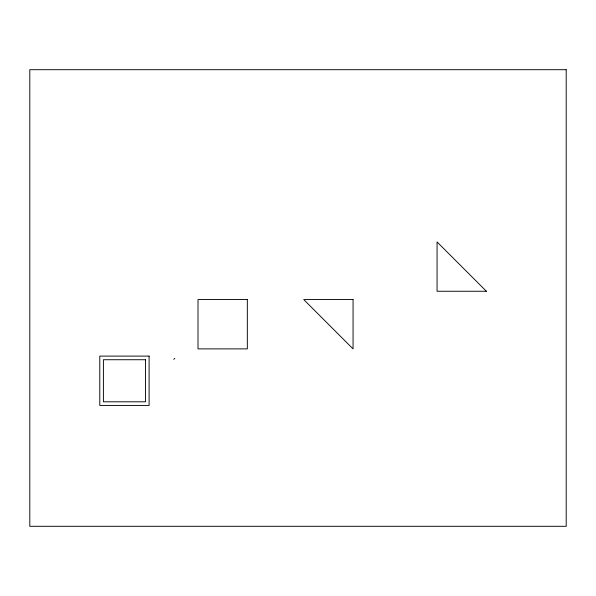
<?xml version="1.0" encoding="UTF-8"?>
<svg xmlns="http://www.w3.org/2000/svg" width="596" height="596" viewBox="0 0 596 596"><rect width="100%" height="100%" fill="white"/><g stroke="black" fill="none" stroke-linecap="round" stroke-linejoin="round"><path stroke-width="0.89" d="M173.794 359.358L174.822 358.33M566.2 69.695L29.8 69.695L29.8 526.305L566.2 526.305L566.2 69.695M486.388 291.258L437.062 291.258L437.062 241.931L486.388 291.258M247.333 299.557L198.006 299.557L198.006 348.884L247.333 348.884L247.333 299.557M353.063 299.557L303.736 299.557L353.063 348.884L353.063 299.557M149.104 356.103L99.785 356.103L99.785 405.429L149.104 405.429L149.104 356.103M145.484 359.731L103.406 359.731L103.406 401.801L145.484 401.801L145.484 359.731"/></g></svg>
